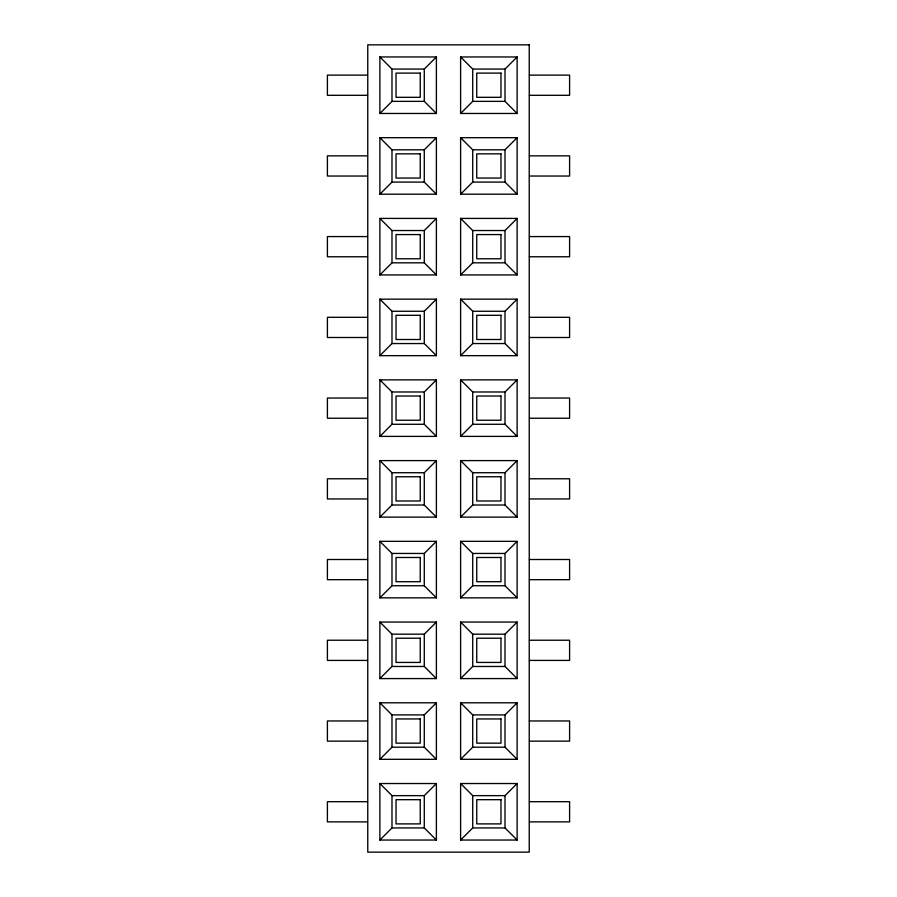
<?xml version="1.0" encoding="UTF-8"?>
<svg xmlns="http://www.w3.org/2000/svg" width="897" height="897" viewBox="0 0 897 897"><rect width="100%" height="100%" fill="white"/><g stroke="black" fill="none" stroke-linecap="round" stroke-linejoin="round"><path stroke-width="1.35" d="M379.88 113.471L391.989 101.361L424.281 101.361L436.391 113.471L436.391 56.959L379.88 56.959L379.88 113.471L436.391 113.471M379.88 56.959L391.989 69.069L424.281 69.069L436.391 56.959M379.88 194.201L391.989 182.091L424.281 182.091L436.391 194.201L436.391 137.69L379.88 137.69L379.88 194.201L436.391 194.201M379.88 137.69L391.989 149.799L424.281 149.799L436.391 137.69M460.61 113.471L472.719 101.361L505.011 101.361L517.12 113.471L517.12 56.959L460.61 56.959L460.61 113.471L517.12 113.471M460.61 56.959L472.719 69.069L505.011 69.069L517.12 56.959M379.88 274.93L391.989 262.821L391.989 230.529L379.88 218.42L379.88 274.93L436.391 274.93L436.391 218.42L379.88 218.42M391.989 230.529L424.281 230.529L436.391 218.42M460.61 194.201L472.719 182.091L505.011 182.091L517.12 194.201L517.12 137.69L460.61 137.69L460.61 194.201L517.12 194.201M505.011 182.091L505.011 149.799L517.12 137.69M379.88 355.661L391.989 343.551L424.281 343.551L436.391 355.661L436.391 299.15L379.88 299.15L379.88 355.661L436.391 355.661M424.281 343.551L424.281 311.259L436.391 299.15M460.61 274.93L472.719 262.821L505.011 262.821L517.12 274.93L460.61 274.93L460.61 218.42L517.12 218.42L517.12 274.93M505.011 262.821L505.011 230.529L517.12 218.42M379.88 436.391L391.989 424.281L424.281 424.281L436.391 436.391L379.88 436.391L379.88 379.88L436.391 379.88L436.391 436.391M379.88 379.88L391.989 391.989L424.281 391.989L436.391 379.88M460.61 355.661L472.719 343.551L505.011 343.551L517.12 355.661L517.12 299.15L460.61 299.15L460.61 355.661L517.12 355.661M505.011 343.551L505.011 311.259L517.12 299.15M379.88 517.12L391.989 505.011L424.281 505.011L436.391 517.12L436.391 460.61L379.88 460.61L379.88 517.12L436.391 517.12M379.88 460.61L391.989 472.719L424.281 472.719L436.391 460.61M460.61 436.391L472.719 424.281L472.719 391.989L460.61 379.88L517.12 379.88L517.12 436.391L460.61 436.391L460.61 379.88M517.12 436.391L505.011 424.281L505.011 391.989L517.12 379.88M379.88 597.851L391.989 585.741L424.281 585.741L436.391 597.851L436.391 541.34L379.88 541.34L379.88 597.851L436.391 597.851M379.88 541.34L391.989 553.449L424.281 553.449L436.391 541.34M460.61 517.12L472.719 505.011L505.011 505.011L517.12 517.12L517.12 460.61L460.61 460.61L460.61 517.12L517.12 517.12M460.61 460.61L472.719 472.719L505.011 472.719L517.12 460.61M379.88 678.581L391.989 666.471L391.989 634.179L379.88 622.069L379.88 678.581L436.391 678.581L436.391 622.069L379.88 622.069M391.989 634.179L424.281 634.179L436.391 622.069M460.61 597.851L472.719 585.741L505.011 585.741L517.12 597.851L517.12 541.34L460.61 541.34L460.61 597.851L517.12 597.851M505.011 585.741L505.011 553.449L517.12 541.34M379.88 759.311L391.989 747.201L424.281 747.201L436.391 759.311L436.391 702.799L379.88 702.799L379.88 759.311L436.391 759.311M424.281 747.201L424.281 714.909L436.391 702.799M460.61 678.581L472.719 666.471L472.719 634.179L460.61 622.069L460.61 678.581L517.12 678.581L517.12 622.069L460.61 622.069M472.719 634.179L505.011 634.179L517.12 622.069M379.88 840.041L391.989 827.931L424.281 827.931L436.391 840.041L436.391 783.529L379.88 783.529L379.88 840.041L436.391 840.041M379.88 783.529L391.989 795.639L424.281 795.639L436.391 783.529M460.61 759.311L472.719 747.201L505.011 747.201L517.12 759.311L517.12 702.799L460.61 702.799L460.61 759.311L517.12 759.311M460.61 702.799L472.719 714.909L505.011 714.909L517.12 702.799M460.61 840.041L472.719 827.931L505.011 827.931L517.12 840.041L517.12 783.529L460.61 783.529L460.61 840.041L517.12 840.041M460.61 783.529L472.719 795.639L505.011 795.639L517.12 783.529M367.535 75.124L327.405 75.124L327.405 95.306L367.535 95.306M529.465 75.124L569.595 75.124L569.595 95.306L529.465 95.306M460.61 137.69L472.719 149.799L505.011 149.799M367.535 155.854L327.405 155.854L327.405 176.036L367.535 176.036M529.465 155.854L569.595 155.854L569.595 176.036L529.465 176.036M460.61 218.42L472.719 230.529L505.011 230.529M367.535 236.584L327.405 236.584L327.405 256.766L367.535 256.766M529.465 236.584L569.595 236.584L569.595 256.766L529.465 256.766M391.989 262.821L424.281 262.821L436.391 274.93M379.88 299.15L391.989 311.259L424.281 311.259M460.61 299.15L472.719 311.259L505.011 311.259M367.535 317.314L327.405 317.314L327.405 337.496L367.535 337.496M529.465 317.314L569.595 317.314L569.595 337.496L529.465 337.496M472.719 391.989L505.011 391.989M367.535 398.044L327.405 398.044L327.405 418.226L367.535 418.226M529.465 398.044L569.595 398.044L569.595 418.226L529.465 418.226M472.719 424.281L505.011 424.281M367.535 478.774L327.405 478.774L327.405 498.956L367.535 498.956M529.465 478.774L569.595 478.774L569.595 498.956L529.465 498.956M460.61 541.34L472.719 553.449L505.011 553.449M367.535 559.504L327.405 559.504L327.405 579.686L367.535 579.686M529.465 559.504L569.595 559.504L569.595 579.686L529.465 579.686M367.535 640.234L327.405 640.234L327.405 660.416L367.535 660.416M529.465 640.234L569.595 640.234L569.595 660.416L529.465 660.416M391.989 666.471L424.281 666.471L436.391 678.581M472.719 666.471L505.011 666.471L517.12 678.581M379.88 702.799L391.989 714.909L424.281 714.909M367.535 720.964L327.405 720.964L327.405 741.146L367.535 741.146M529.465 720.964L569.595 720.964L569.595 741.146L529.465 741.146M367.535 801.694L327.405 801.694L327.405 821.876L367.535 821.876M529.465 801.694L569.595 801.694L569.595 821.876L529.465 821.876M505.011 69.069L505.011 101.361M505.011 472.719L505.011 505.011M505.011 634.179L505.011 666.471M505.011 714.909L505.011 747.201M505.011 795.639L505.011 827.931M472.719 69.069L472.719 101.361M472.719 149.799L472.719 182.091M472.719 230.529L472.719 262.821M472.719 311.259L472.719 343.551M472.719 472.719L472.719 505.011M472.719 553.449L472.719 585.741M472.719 714.909L472.719 747.201M472.719 795.639L472.719 827.931M424.281 69.069L424.281 101.361M424.281 149.799L424.281 182.091M424.281 230.529L424.281 262.821M424.281 391.989L424.281 424.281M424.281 472.719L424.281 505.011M424.281 553.449L424.281 585.741M424.281 634.179L424.281 666.471M424.281 795.639L424.281 827.931M391.989 69.069L391.989 101.361M391.989 149.799L391.989 182.091M391.989 311.259L391.989 343.551M391.989 391.989L391.989 424.281M391.989 472.719L391.989 505.011M391.989 553.449L391.989 585.741M391.989 714.909L391.989 747.201M391.989 795.639L391.989 827.931M529.23 44.85L367.77 44.85L367.77 852.15L529.23 852.15L529.23 44.85M420.245 73.106L396.026 73.106L396.026 97.325L420.245 97.325L420.245 73.106M500.975 73.106L476.756 73.106L476.756 97.325L500.975 97.325L500.975 73.106M420.245 153.835L396.026 153.835L396.026 178.055L420.245 178.055L420.245 153.835M500.975 153.835L476.756 153.835L476.756 178.055L500.975 178.055L500.975 153.835M420.245 234.566L396.026 234.566L396.026 258.785L420.245 258.785L420.245 234.566M500.975 234.566L476.756 234.566L476.756 258.785L500.975 258.785L500.975 234.566M420.245 315.296L396.026 315.296L396.026 339.515L420.245 339.515L420.245 315.296M500.975 315.296L476.756 315.296L476.756 339.515L500.975 339.515L500.975 315.296M420.245 396.026L396.026 396.026L396.026 420.245L420.245 420.245L420.245 396.026M500.975 396.026L476.756 396.026L476.756 420.245L500.975 420.245L500.975 396.026M420.245 476.756L396.026 476.756L396.026 500.975L420.245 500.975L420.245 476.756M500.975 476.756L476.756 476.756L476.756 500.975L500.975 500.975L500.975 476.756M420.245 557.486L396.026 557.486L396.026 581.704L420.245 581.704L420.245 557.486M500.975 557.486L476.756 557.486L476.756 581.704L500.975 581.704L500.975 557.486M420.245 638.216L396.026 638.216L396.026 662.434L420.245 662.434L420.245 638.216M500.975 638.216L476.756 638.216L476.756 662.434L500.975 662.434L500.975 638.216M420.245 718.946L396.026 718.946L396.026 743.164L420.245 743.164L420.245 718.946M500.975 718.946L476.756 718.946L476.756 743.164L500.975 743.164L500.975 718.946M420.245 799.676L396.026 799.676L396.026 823.894L420.245 823.894L420.245 799.676M500.975 799.676L476.756 799.676L476.756 823.894L500.975 823.894L500.975 799.676"/></g></svg>
